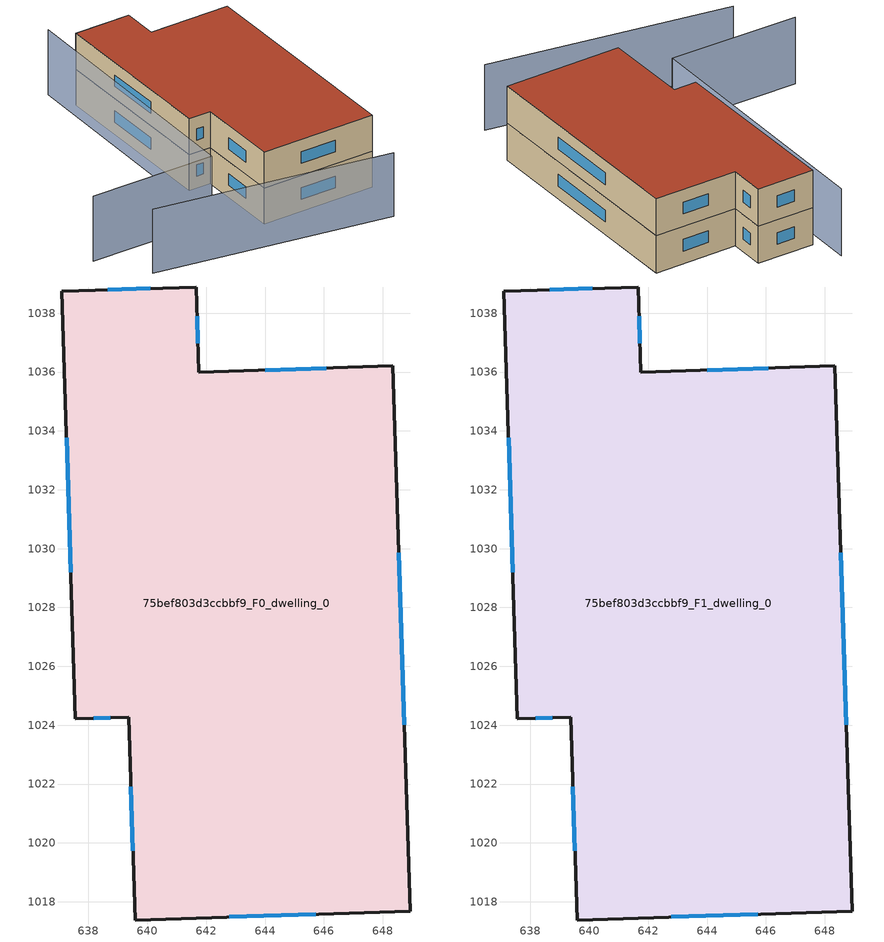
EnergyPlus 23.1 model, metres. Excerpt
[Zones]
75bef803d3ccbbf9_F0_dwelling_0
 floor ground (EU_floor_Construction): 648.34,1036.21 648.93,1017.68 639.58,1017.38 639.36,1024.27 637.56,1024.22 637.1,1038.74 641.66,1038.89 641.75,1036 z0
 wall outside (EU_wall_Construction): 637.1,1038.74 637.56,1024.22 639.36,1024.27 639.58,1017.38 648.93,1017.68 648.34,1036.21 641.75,1036 641.66,1038.89 637.1,1038.74 z0:3
 window (EU_Window_Construction): 637.26,1033.77 637.4,1029.19 / 640.1,1038.84 638.66,1038.79 / 641.72,1036.99 641.69,1037.9 / 646.08,1036.13 644.01,1036.07 / 648.73,1024.02 648.54,1029.86 / 642.78,1017.48 645.73,1017.58 / 639.44,1021.91 639.51,1019.74 / 638.18,1024.24 638.75,1024.25 z1.03:1.97
75bef803d3ccbbf9_F1_dwelling_0
 floor to 75bef803d3ccbbf9_F0_dwelling_0 (EU_floor_Construction): 648.34,1036.21 648.93,1017.68 639.58,1017.38 639.36,1024.27 637.56,1024.22 637.1,1038.74 641.66,1038.89 641.75,1036 z3
 wall outside (EU_wall_Construction): 637.1,1038.74 637.56,1024.22 639.36,1024.27 639.58,1017.38 648.93,1017.68 648.34,1036.21 641.75,1036 641.66,1038.89 637.1,1038.74 z3:6
 window (EU_Window_Construction): 637.26,1033.77 637.4,1029.19 / 640.1,1038.84 638.66,1038.79 / 641.72,1036.99 641.69,1037.9 / 646.08,1036.13 644.01,1036.07 / 648.73,1024.02 648.54,1029.86 / 642.78,1017.48 645.73,1017.58 / 639.44,1021.91 639.51,1019.74 / 638.18,1024.24 638.75,1024.25 z4.03:4.97
 roof outside (EU_roof_Construction): 648.93,1017.68 648.34,1036.21 641.75,1036 641.66,1038.89 637.1,1038.74 637.56,1024.22 639.36,1024.27 639.58,1017.38 z6
shading: 629.18,1015.85 648.04,1013.37 z0:5.3; 636.23,1041.08 636.64,1019.76 / 636.64,1019.76 626.45,1019.56 z0:5.4
[Building]
EU S2 Campaign: North Axis=0; Terrain=City; Solar Distribution=FullExterior
[Site:Location]
Cape.Town.Intl.AP: Latitude=-33.965; Longitude=18.602; Time Zone=2; Elevation=46
[SizingPeriod:WeatherFileDays]
AnnualSizingPeriod: Begin Month=1; Begin Day of Month=1; End Month=12; End Day of Month=31; Day of Week for Start Day=Monday; Use Weather File Daylight Saving Period=No; Use Weather File Rain and Snow Indicators=No
[MATERIAL]
EU_InternalMass_Material: Roughness=MediumRough; Thickness=0.1; Conductivity=1; Density=1800; Specific Heat=900; Thermal Absorptance=0.9; Solar Absorptance=0.7; Visible Absorptance=0.7
[MATERIAL:NOMASS] Roughness=MediumRough; Thermal Absorptance=0.9; Solar Absorptance=0.7; Visible Absorptance=0.7
Name | Thermal Resistance
EU_wall_NoMass | 0.493876
EU_roof_NoMass | 0.449382
EU_floor_NoMass | 1.25
[WINDOWMATERIAL:SIMPLEGLAZINGSYSTEM]
EU_Window_SimpleGlazing: UFactor=4.4; Solar Heat Gain Coefficient=0.85; Visible Transmittance=0.85
[CONSTRUCTION]
EU_wall_Construction: EU_wall_NoMass
EU_roof_Construction: EU_roof_NoMass
EU_floor_Construction: EU_floor_NoMass
EU_Window_Construction: EU_Window_SimpleGlazing
EU_InternalMass_Construction: EU_InternalMass_Material
[ZONE] Type=1; Multiplier=1; Ceiling Height=autocalculate; Volume=622.552; Floor Area=autocalculate; Part of Total Floor Area=Yes
75bef803d3ccbbf9_F0_dwelling_0; 75bef803d3ccbbf9_F1_dwelling_0
[INTERNALMASS] Construction=EU_InternalMass_Construction; Surface Area=207.517
Name | Zone or ZoneList
75bef803d3ccbbf9_F0_dwelling_0_EU_InternalMass | 75bef803d3ccbbf9_F0_dwelling_0
75bef803d3ccbbf9_F1_dwelling_0_EU_InternalMass | 75bef803d3ccbbf9_F1_dwelling_0
[OTHEREQUIPMENT] Fuel Type=Electricity; Design Level Calculation Method=Watts/Area; Power per Zone Floor Area=1; Fraction Latent=0; Fraction Radiant=0; Fraction Lost=0; Carbon Dioxide Generation Rate=0; EndUse Subcategory=EU_Step8_InternalGains
Name | Zone or ZoneList or Space or SpaceList | Schedule
EU_Step8_InternalGain_75bef803d3ccbbf9_F0_dwelling_0_f000 | 75bef803d3ccbbf9_F0_dwelling_0 | EU_Step8_GainSchedule_75bef803d3ccbbf9_F0_dwelling_0_f000
EU_Step8_InternalGain_75bef803d3ccbbf9_F1_dwelling_0_f000 | 75bef803d3ccbbf9_F1_dwelling_0 | EU_Step8_GainSchedule_75bef803d3ccbbf9_F1_dwelling_0_f000
[ZONEVENTILATION:DESIGNFLOWRATE] Schedule=EU_AlwaysOn; Design Flow Rate Calculation Method=AirChanges/Hour; Air Changes per Hour=0.64; Ventilation Type=Natural; Fan Pressure Rise=0; Fan Total Efficiency=1; Constant Term Coefficient=1; Temperature Term Coefficient=0; Velocity Term Coefficient=0; Velocity Squared Term Coefficient=0; Minimum Indoor Temperature=-100; Maximum Indoor Temperature=100; Delta Temperature=-100; Minimum Outdoor Temperature=-100; Maximum Outdoor Temperature=100; Maximum Wind Speed=40
Name | Zone or ZoneList or Space or SpaceList
EU_ConstantAir_75bef803d3ccbbf9_F0_dwelling_0 | 75bef803d3ccbbf9_F0_dwelling_0
EU_ConstantAir_75bef803d3ccbbf9_F1_dwelling_0 | 75bef803d3ccbbf9_F1_dwelling_0
[HVACTEMPLATE:THERMOSTAT] Constant Heating Setpoint=20; Constant Cooling Setpoint=50
EU_HeatOnly_75bef803d3ccbbf9_F0_dwelling_0; EU_HeatOnly_75bef803d3ccbbf9_F1_dwelling_0
[HVACTEMPLATE:ZONE:IDEALLOADSAIRSYSTEM] System Availability Schedule=EU_AlwaysOn; Maximum Heating Supply Air Temperature=50; Minimum Cooling Supply Air Temperature=13; Maximum Heating Supply Air Humidity Ratio=0.0156; Minimum Cooling Supply Air Humidity Ratio=0.0077; Heating Limit=NoLimit; Cooling Limit=NoLimit; Heating Availability Schedule=EU_AlwaysOn; Cooling Availability Schedule=EU_CoolingOff; Dehumidification Control Type=ConstantSensibleHeatRatio; Cooling Sensible Heat Ratio=0.7; Dehumidification Setpoint=60; Humidification Control Type=None; Humidification Setpoint=30; Outdoor Air Method=None; Outdoor Air Flow Rate per Person=0.00944; Outdoor Air Flow Rate per Zone Floor Area=0; Outdoor Air Flow Rate per Zone=0; Demand Controlled Ventilation Type=None; Outdoor Air Economizer Type=NoEconomizer; Heat Recovery Type=None; Sensible Heat Recovery Effectiveness=0.7; Latent Heat Recovery Effectiveness=0.65
Name | Template Thermostat
75bef803d3ccbbf9_F0_dwelling_0 | EU_HeatOnly_75bef803d3ccbbf9_F0_dwelling_0
75bef803d3ccbbf9_F1_dwelling_0 | EU_HeatOnly_75bef803d3ccbbf9_F1_dwelling_0
[SIZING:ZONE] Zone Cooling Design Supply Air Temperature Input Method=SupplyAirTemperature; Zone Cooling Design Supply Air Temperature=13; Zone Heating Design Supply Air Temperature Input Method=SupplyAirTemperature; Zone Heating Design Supply Air Temperature=50; Zone Cooling Design Supply Air Humidity Ratio=0.008; Zone Heating Design Supply Air Humidity Ratio=0.008; Cooling Design Air Flow Method=DesignDay; Cooling Design Air Flow Rate=0; Cooling Minimum Air Flow per Zone Floor Area=0.000762; Cooling Minimum Air Flow=0; Cooling Minimum Air Flow Fraction=0.2; Heating Design Air Flow Method=DesignDay; Heating Design Air Flow Rate=0; Heating Maximum Air Flow per Zone Floor Area=0.002032; Heating Maximum Air Flow=0.141576; Heating Maximum Air Flow Fraction=0.3; Account for Dedicated Outdoor Air System=No; Dedicated Outdoor Air System Control Strategy=NeutralSupplyAir; Dedicated Outdoor Air Low Setpoint Temperature for Design=autosize; Dedicated Outdoor Air High Setpoint Temperature for Design=autosize; Zone Load Sizing Method=Sensible Load Only No Latent Load; Zone Latent Cooling Design Supply Air Humidity Ratio Input Method=HumidityRatioDifference; Zone Cooling Design Supply Air Humidity Ratio Difference=0.005; Zone Latent Heating Design Supply Air Humidity Ratio Input Method=HumidityRatioDifference; Zone Humidification Design Supply Air Humidity Ratio Difference=0.005
75bef803d3ccbbf9_F0_dwelling_0; 75bef803d3ccbbf9_F1_dwelling_0
[SCHEDULE:CONSTANT]
Name | Hourly Value
EU_AlwaysOn | 1
EU_CoolingOff | 0
[SCHEDULE:FILE] Column Number=1; Rows to Skip at Top=0; Number of Hours of Data=8760; Column Separator=Comma; Interpolate to Timestep=No; Minutes per Item=60; Adjust Schedule for Daylight Savings=Yes
Name | File
EU_Step8_GainSchedule_75bef803d3ccbbf9_F0_dwelling_0_f000 | ../../schedules/75bef803d3ccbbf9/75bef803d3ccbbf9_F0_dwelling_0_f000_gain.csv
EU_Step8_GainSchedule_75bef803d3ccbbf9_F1_dwelling_0_f000 | ../../schedules/75bef803d3ccbbf9/75bef803d3ccbbf9_F1_dwelling_0_f000_gain.csv
